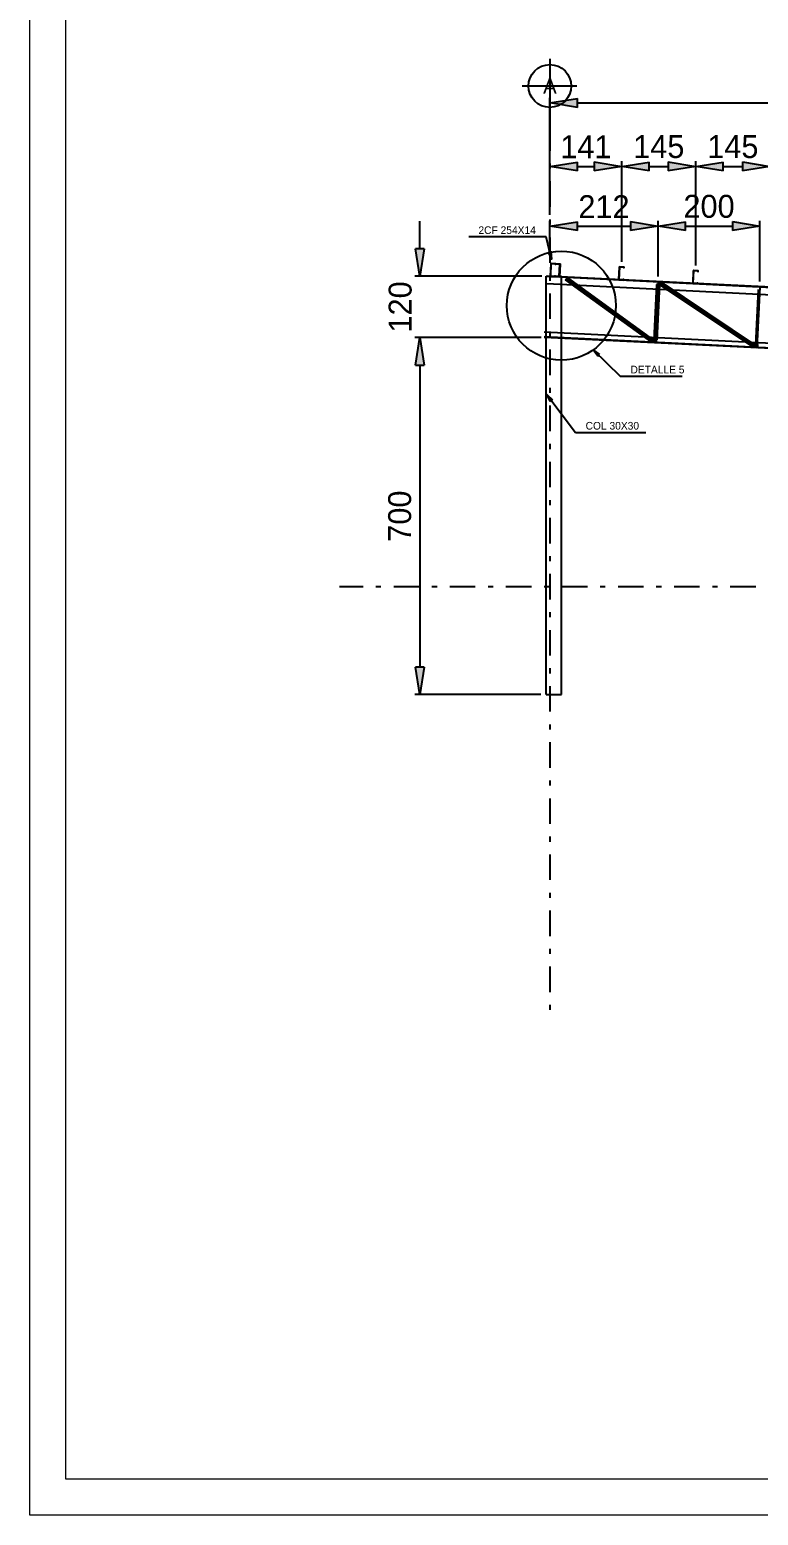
# Model space of a CAD drawing. Header units: millimetres. Extents: x 0 to 11971, y -30495 to 57.
# Drawn here: x 101.73 to 116.02, y 0 to 29.13 of the extents above; entities that cross this region are included whole.
import ezdxf
from ezdxf.enums import TextEntityAlignment as Align

# ---------------------------------------------------------------- set-up
doc = ezdxf.new("R2010")
doc.units = ezdxf.units.MM
doc.linetypes.add('DASHDOT', pattern=[1, 0.5, -0.25, 0, -0.25])
for name, color, linetype in [('6', 7, 'Continuous'), ('ACERO', 5, 'Continuous'), ('C', 11, 'Continuous'), ('EJES', 250, 'DASHDOT'), ('Muro', 242, 'Continuous')]:
    doc.layers.add(name, color=color, linetype=linetype)
doc.styles.add('LEROY', font='stylu.ttf')
doc.dimstyles.new('LEROY', dxfattribs={"dimtxt": 0.15, "dimasz": 0.18, "dimexe": 0.1, "dimexo": 0.1, "dimgap": 0.05, "dimtad": 1, "dimdec": 0, "dimlfac": 100, "dimzin": 0, "dimdsep": 46, "dimtxsty": 'LEROY', "dimblk1": 'FLECHA', "dimblk2": 'FLECHA', "dimsah": 1, "dimcen": 0.2, "dimclrd": 256, "dimclre": 256, "dimclrt": 5, "dimadec": 0, "dimazin": 0, "dimtfac": 0.5, "dimtdec": 0, "dimtix": 1, "dimtofl": 0, "dimtmove": 0, "dimatfit": 3, "dimldrblk": 'FLECHA', "dimfxl": 1, "dimtolj": 1, "dimtzin": 0, "dimarcsym": 0})
doc.dimstyles.new('LEROY_CONC', dxfattribs={"dimtxt": 0.15, "dimasz": 0.15, "dimexe": 0.08, "dimexo": 0.08, "dimgap": 0.05, "dimtad": 1, "dimdec": 0, "dimlfac": 20, "dimzin": 0, "dimdsep": 46, "dimtxsty": 'LEROY', "dimblk1": 'FLECHA', "dimblk2": 'FLECHA', "dimsah": 1, "dimcen": 0.2, "dimclrd": 256, "dimclre": 256, "dimclrt": 5, "dimadec": 0, "dimazin": 0, "dimtfac": 0.5, "dimtdec": 0, "dimtix": 1, "dimtofl": 0, "dimtmove": 0, "dimatfit": 3, "dimldrblk": 'FLECHA', "dimfxl": 1, "dimtolj": 1, "dimtzin": 0, "dimarcsym": 0})

# ---------------------------------------------------------------- blocks, each defined once
blk = doc.blocks.new('FLECHA')
at = {"linetype": 'Continuous'}
blk.add_hatch(color=5, dxfattribs=at).paths.add_polyline_path([(0, 0), (-1, 0.162), (-1, -0.157)])
at = {"color": 5, "linetype": 'Continuous'}
blk.add_line((-1, 0.162), (-1, -0.157), dxfattribs=at)
blk.add_lwpolyline([(-1, 0.162), (0, 0), (-1, -0.157)], dxfattribs=at)
blk = doc.blocks.new('*D34')
at = {"layer": 'C', "lineweight": -2, "transparency": 16777216}
for p, q in [((111.76, 23.092), (109.283, 23.092)), ((109.383, 22.552), (109.383, 16.632)), ((111.759, 16.092), (109.283, 16.092))]:
    blk.add_line(p, q, dxfattribs=at)
at = {"layer": 'Defpoints', "color": 0, "transparency": 16777216}
for p in [(111.86, 23.092), (109.383, 16.092), (111.859, 16.092)]:
    blk.add_point(p, dxfattribs=at)
at = {"layer": 'C', "lineweight": -2, "transparency": 16777216, "xscale": 0.54, "yscale": 0.54, "zscale": 0.54}
for p, rotation in [((109.383, 23.092), 90), ((109.383, 16.092), 270)]:
    blk.add_blockref('FLECHA', p, dxfattribs=dict(at, rotation=rotation))
at = {"layer": 'C', "color": 7, "transparency": 16777216, "insert": (108.99, 19.592), "char_height": 0.45, "attachment_point": 5, "rotation": 90, "style": 'LEROY'}
blk.add_mtext('\\A1;700', dxfattribs=at)
blk = doc.blocks.new('*D35')
at = {"layer": 'C', "lineweight": -2, "transparency": 16777216}
for p, q in [((109.383, 24.836), (109.383, 25.376)), ((111.779, 24.296), (109.283, 24.296)), ((111.759, 23.092), (109.283, 23.092)), ((109.383, 22.552), (109.383, 22.012))]:
    blk.add_line(p, q, dxfattribs=at)
at = {"layer": 'Defpoints', "color": 0, "transparency": 16777216}
for p in [(111.879, 24.296), (109.383, 23.092), (111.859, 23.092)]:
    blk.add_point(p, dxfattribs=at)
at = {"layer": 'C', "lineweight": -2, "transparency": 16777216, "xscale": 0.54, "yscale": 0.54, "zscale": 0.54}
for p, rotation in [((109.383, 24.296), 270), ((109.383, 23.092), 90)]:
    blk.add_blockref('FLECHA', p, dxfattribs=dict(at, rotation=rotation))
at = {"layer": 'C', "color": 7, "transparency": 16777216, "insert": (109, 23.694), "char_height": 0.45, "attachment_point": 5, "rotation": 90, "style": 'LEROY'}
blk.add_mtext('\\A1;120', dxfattribs=at)
blk = doc.blocks.new('EJE-VERT')
at = {"color": 15, "linetype": 'Continuous'}
for p, q in [((0, 2.163), (0, 0)), ((0.883, 1.28), (-0.909, 1.28))]:
    blk.add_line(p, q, dxfattribs=at)
blk.add_circle((0, 1.28), 0.7, dxfattribs=at)
at = {"color": 242, "style": 'LEROY'}
blk.add_attdef('EJE', text='', height=0.5, dxfattribs=at).set_placement((0, 1.28), align=Align.MIDDLE)
blk = doc.blocks.new('*D67')
at = {"layer": 'C', "lineweight": -2, "transparency": 16777216}
for p, q in [((111.935, 26.451), (111.935, 27.794)), ((112.475, 27.694), (131.572, 27.694)), ((132.112, 26.171), (132.112, 27.794))]:
    blk.add_line(p, q, dxfattribs=at)
at = {"layer": 'Defpoints', "color": 0, "transparency": 16777216}
for p in [(132.112, 27.694), (111.935, 26.351), (132.112, 26.071)]:
    blk.add_point(p, dxfattribs=at)
at = {"layer": 'C', "lineweight": -2, "transparency": 16777216, "xscale": 0.54, "yscale": 0.54, "zscale": 0.54, "rotation": 180}
blk.add_blockref('FLECHA', (111.935, 27.694), dxfattribs=at)
at = {"layer": 'C', "lineweight": -2, "transparency": 16777216, "xscale": 0.54, "yscale": 0.54, "zscale": 0.54}
blk.add_blockref('FLECHA', (132.112, 27.694), dxfattribs=at)
at = {"layer": 'C', "color": 7, "transparency": 16777216, "insert": (122.078, 28.078), "char_height": 0.45, "attachment_point": 5, "style": 'LEROY'}
blk.add_mtext('\\A1;2018', dxfattribs=at)
blk = doc.blocks.new('*D68')
at = {"layer": 'C', "lineweight": -2, "transparency": 16777216}
for p, q in [((111.934, 24.939), (111.934, 25.381)), ((114.057, 24.289), (114.057, 25.381)), ((112.474, 25.281), (113.517, 25.281))]:
    blk.add_line(p, q, dxfattribs=at)
at = {"layer": 'Defpoints', "color": 0, "transparency": 16777216}
for p in [(114.057, 25.281), (111.934, 24.839), (114.057, 24.189)]:
    blk.add_point(p, dxfattribs=at)
at = {"layer": 'C', "lineweight": -2, "transparency": 16777216, "xscale": 0.54, "yscale": 0.54, "zscale": 0.54, "rotation": 180}
blk.add_blockref('FLECHA', (111.934, 25.281), dxfattribs=at)
at = {"layer": 'C', "lineweight": -2, "transparency": 16777216, "xscale": 0.54, "yscale": 0.54, "zscale": 0.54}
blk.add_blockref('FLECHA', (114.057, 25.281), dxfattribs=at)
at = {"layer": 'C', "color": 7, "transparency": 16777216, "insert": (112.995, 25.66), "char_height": 0.45, "attachment_point": 5, "style": 'LEROY'}
blk.add_mtext('\\A1;212', dxfattribs=at)
blk = doc.blocks.new('*D69')
at = {"layer": 'C', "lineweight": -2, "transparency": 16777216}
for p, q in [((114.057, 24.939), (114.057, 25.381)), ((116.055, 24.19), (116.055, 25.381)), ((114.597, 25.281), (115.515, 25.281))]:
    blk.add_line(p, q, dxfattribs=at)
at = {"layer": 'Defpoints', "color": 0, "transparency": 16777216}
for p in [(116.055, 25.281), (114.057, 24.839), (116.055, 24.09)]:
    blk.add_point(p, dxfattribs=at)
at = {"layer": 'C', "lineweight": -2, "transparency": 16777216, "xscale": 0.54, "yscale": 0.54, "zscale": 0.54, "rotation": 180}
blk.add_blockref('FLECHA', (114.057, 25.281), dxfattribs=at)
at = {"layer": 'C', "lineweight": -2, "transparency": 16777216, "xscale": 0.54, "yscale": 0.54, "zscale": 0.54}
blk.add_blockref('FLECHA', (116.055, 25.281), dxfattribs=at)
at = {"layer": 'C', "color": 7, "transparency": 16777216, "insert": (115.056, 25.664), "char_height": 0.45, "attachment_point": 5, "style": 'LEROY'}
blk.add_mtext('\\A1;200', dxfattribs=at)
blk = doc.blocks.new('*D78')
at = {"layer": 'C', "lineweight": -2, "transparency": 16777216}
for p, q in [((111.934, 25.501), (111.934, 26.551)), ((113.344, 24.578), (113.344, 26.551)), ((112.474, 26.451), (112.804, 26.451))]:
    blk.add_line(p, q, dxfattribs=at)
at = {"layer": 'Defpoints', "color": 0, "transparency": 16777216}
for p in [(113.344, 26.451), (111.934, 25.401), (113.344, 24.478)]:
    blk.add_point(p, dxfattribs=at)
at = {"layer": 'C', "lineweight": -2, "transparency": 16777216, "xscale": 0.54, "yscale": 0.54, "zscale": 0.54, "rotation": 180}
blk.add_blockref('FLECHA', (111.934, 26.451), dxfattribs=at)
at = {"layer": 'C', "lineweight": -2, "transparency": 16777216, "xscale": 0.54, "yscale": 0.54, "zscale": 0.54}
blk.add_blockref('FLECHA', (113.344, 26.451), dxfattribs=at)
at = {"layer": 'C', "color": 7, "transparency": 16777216, "insert": (112.64, 26.836), "char_height": 0.45, "attachment_point": 5, "style": 'LEROY'}
blk.add_mtext('\\A1;141', dxfattribs=at)
blk = doc.blocks.new('*D79')
at = {"layer": 'C', "lineweight": -2, "transparency": 16777216}
for p, q in [((113.344, 25.501), (113.344, 26.551)), ((114.796, 24.506), (114.796, 26.551)), ((113.884, 26.451), (114.256, 26.451))]:
    blk.add_line(p, q, dxfattribs=at)
at = {"layer": 'Defpoints', "color": 0, "transparency": 16777216}
for p in [(114.796, 26.451), (113.344, 25.401), (114.796, 24.406)]:
    blk.add_point(p, dxfattribs=at)
at = {"layer": 'C', "lineweight": -2, "transparency": 16777216, "xscale": 0.54, "yscale": 0.54, "zscale": 0.54, "rotation": 180}
blk.add_blockref('FLECHA', (113.344, 26.451), dxfattribs=at)
at = {"layer": 'C', "lineweight": -2, "transparency": 16777216, "xscale": 0.54, "yscale": 0.54, "zscale": 0.54}
blk.add_blockref('FLECHA', (114.796, 26.451), dxfattribs=at)
at = {"layer": 'C', "color": 7, "transparency": 16777216, "insert": (114.07, 26.836), "char_height": 0.45, "attachment_point": 5, "style": 'LEROY'}
blk.add_mtext('\\A1;145', dxfattribs=at)
blk = doc.blocks.new('*D80')
at = {"layer": 'C', "lineweight": -2, "transparency": 16777216}
for p, q in [((114.796, 25.501), (114.796, 26.551)), ((116.249, 24.506), (116.249, 26.551)), ((115.336, 26.451), (115.709, 26.451))]:
    blk.add_line(p, q, dxfattribs=at)
at = {"layer": 'Defpoints', "color": 0, "transparency": 16777216}
for p in [(116.249, 26.451), (114.796, 25.401), (116.249, 24.406)]:
    blk.add_point(p, dxfattribs=at)
at = {"layer": 'C', "lineweight": -2, "transparency": 16777216, "xscale": 0.54, "yscale": 0.54, "zscale": 0.54, "rotation": 180}
blk.add_blockref('FLECHA', (114.796, 26.451), dxfattribs=at)
at = {"layer": 'C', "lineweight": -2, "transparency": 16777216, "xscale": 0.54, "yscale": 0.54, "zscale": 0.54}
blk.add_blockref('FLECHA', (116.249, 26.451), dxfattribs=at)
at = {"layer": 'C', "color": 7, "transparency": 16777216, "insert": (115.523, 26.836), "char_height": 0.45, "attachment_point": 5, "style": 'LEROY'}
blk.add_mtext('\\A1;145', dxfattribs=at)

msp = doc.modelspace()

# ---------------------------------------------------------------- linework, layer by layer
at = {"layer": '6', "lineweight": 0}
for points in [[(101.7307, 57.3838), (187.0905, 57.3838), (187.0905, 0), (101.7307, 0)], [(102.44, 56.6745), (186.3812, 56.6745), (186.3812, 0.7093), (102.44, 0.7093)]]:
    msp.add_lwpolyline(points, close=True, dxfattribs=at)
at = {"layer": 'ACERO'}
for p, q in [((132.4174, 23.2755), (111.8783, 24.2879)), ((132.2917, 23.2897), (111.8787, 24.2959)), ((112.2434, 24.2233), (112.2785, 24.2719)), ((113.9375, 22.9968), (112.2434, 24.2233)), ((113.998, 22.99), (112.261, 24.2476)), ((113.9726, 23.0453), (112.2785, 24.2719)), ((114.057, 24.1885), (113.998, 22.99)), ((115.9955, 22.8915), (114.057, 24.1885)), ((114.0844, 24.1341), (114.1178, 24.184)), ((115.9682, 22.9459), (114.1178, 24.184)), ((132.2842, 23.1379), (111.8712, 24.1441)), ((114.0245, 24.1371), (113.9706, 23.0444)), ((114.0844, 24.1341), (114.0245, 24.1371)), ((114.0844, 24.1341), (114.0305, 23.0414)), ((115.9348, 22.896), (114.0844, 24.1341)), ((116.022, 24.0386), (115.9682, 22.9459)), ((116.0546, 24.0901), (115.9955, 22.8915)), ((132.2218, 22.0917), (111.8196, 23.0973)), ((132.2218, 22.1017), (111.8201, 23.1073)), ((132.2268, 22.1936), (111.8246, 23.1992)), ((113.9726, 23.0453), (113.9375, 22.9968)), ((113.9706, 23.0444), (114.0305, 23.0414)), ((115.9682, 22.9459), (115.9348, 22.896)), ((115.9682, 22.9459), (116.0281, 22.943))]:
    msp.add_line(p, q, dxfattribs=at)
at = {"layer": 'C'}
msp.add_circle((112.1591, 23.7197), 1.0697, dxfattribs=at)
at = {"layer": 'EJES'}
for p, q in [((111.9341, 27.2583), (111.9341, 9.7641)), ((135.7712, 18.2048), (107.8091, 18.2048))]:
    msp.add_line(p, q, dxfattribs=at)
at = {"layer": 'Muro'}
for p, q in [((111.8591, 16.0917), (111.8591, 24.2959)), ((111.8591, 24.2959), (112.1591, 24.2959)), ((112.1591, 16.0917), (112.1591, 24.2959)), ((111.8591, 16.0917), (112.1591, 16.0917))]:
    msp.add_line(p, q, dxfattribs=at)
for points in [[(111.9552, 24.544), (111.943, 24.2951, 0.4142136), (111.9452, 24.2926), (112.0292, 24.2885, 0.4142136), (112.0318, 24.2908), (112.0325, 24.3061), (112.0306, 24.3062), (112.0299, 24.2927, -0.4142136), (112.0274, 24.2905), (111.9472, 24.2944, -0.4142136), (111.945, 24.2969), (111.957, 24.542, -0.4142136), (111.9595, 24.5443), (112.0398, 24.5404, -0.4142136), (112.042, 24.5378), (112.0414, 24.5244), (112.0433, 24.5243), (112.044, 24.5397, 0.4142136), (112.0417, 24.5422), (111.9577, 24.5463, 0.4142136)], [(112.1328, 24.5353), (112.1205, 24.2864, -0.4142136), (112.118, 24.2841), (112.034, 24.2882, -0.4142136), (112.0318, 24.2908), (112.0325, 24.3061), (112.0344, 24.306), (112.0337, 24.2926, 0.4142136), (112.036, 24.29), (112.1162, 24.2861, 0.4142136), (112.1187, 24.2884), (112.1308, 24.5335, 0.4142136), (112.1285, 24.536), (112.0483, 24.5399, 0.4142136), (112.0458, 24.5377), (112.0452, 24.5242), (112.0433, 24.5243), (112.044, 24.5397, -0.4142136), (112.0465, 24.5419), (112.1305, 24.5378, -0.4142136)], [(113.2994, 24.4778), (113.2871, 24.2289, 0.4142136), (113.2894, 24.2264), (113.3734, 24.2222, 0.4142136), (113.3759, 24.2245), (113.3767, 24.2399), (113.3748, 24.24), (113.3741, 24.2265, -0.4142136), (113.3716, 24.2242), (113.2914, 24.2282, -0.4142136), (113.2891, 24.2307), (113.3012, 24.4758, -0.4142136), (113.3037, 24.4781), (113.3839, 24.4741, -0.4142136), (113.3862, 24.4716), (113.3855, 24.4581), (113.3874, 24.458), (113.3882, 24.4734, 0.4142136), (113.3859, 24.4759), (113.3019, 24.4801, 0.4142136)], [(114.7521, 24.4062), (114.7399, 24.1573, 0.4142136), (114.7421, 24.1548), (114.8261, 24.1506, 0.4142136), (114.8287, 24.1529), (114.8294, 24.1683), (114.8275, 24.1684), (114.8268, 24.1549, -0.4142136), (114.8243, 24.1526), (114.7441, 24.1566, -0.4142136), (114.7419, 24.1591), (114.7539, 24.4042, -0.4142136), (114.7564, 24.4065), (114.8367, 24.4025, -0.4142136), (114.8389, 24.4), (114.8383, 24.3865), (114.8402, 24.3864), (114.8409, 24.4018, 0.4142136), (114.8386, 24.4043), (114.7546, 24.4084, 0.4142136)]]:
    msp.add_lwpolyline(points, format="xyb", close=True, dxfattribs=at)
for p in [(113.3314, 24.2243), (114.7841, 24.1527)]:
    msp.add_point(p, dxfattribs=at)

# ---------------------------------------------------------------- block references
at = {"layer": 'EJES', "xscale": 0.599999999999909, "yscale": 0.599999999999909, "zscale": 0.599999999999909}
msp.add_blockref('EJE-VERT', (111.9341, 27.2583), dxfattribs=at).add_auto_attribs({'EJE': 'A'})

# ---------------------------------------------------------------- texts
at = {"layer": 'C', "char_height": 0.15, "width": 2.6345, "style": 'LEROY'}
for s, insert, attachment_point in [('{\\C5;2CF 254X14}', (111.6588, 25.1985), 6), ('{\\C7;DETALLE 5}', (113.5152, 22.4647), 4), ('{\\C5;COL 30X30}', (112.6349, 21.3632), 4)]:
    msp.add_mtext(s, dxfattribs=dict(at, insert=insert, attachment_point=attachment_point))

# ---------------------------------------------------------------- dimensions: what is measured, and where the dimension line sits
at = {"layer": 'C'}
for base, p1, p2, picture, middle in [((132.1118, 27.6938), (111.935, 26.3513), (132.1118, 26.0708), '*D67', (122.0782, 27.6938)), ((113.3436, 26.4513), (111.9337, 25.4009), (113.3436, 24.478), '*D78', (112.6399, 26.4513)), ((114.7963, 26.4513), (113.3436, 25.4009), (114.7963, 24.4064), '*D79', (114.0699, 26.4513))]:
    dim = msp.add_linear_dim(base=base, p1=p1, p2=p2, dimstyle='LEROY', override={"dimtxt": 0.45, "dimasz": 0.54, "dimgap": 0.15, "dimclrt": 7, "dimfxl": 0.1}, dxfattribs=at)
    dim.commit()
    dim.dimension.update_dxf_attribs({"geometry": picture, "text_midpoint": middle, "dimtype": 160})
for base, p1, p2, picture, middle in [((116.249, 26.4513), (114.7963, 25.4009), (116.249, 24.4064), '*D80', (115.5226, 26.8364)), ((114.0571, 25.2805), (111.9337, 24.8393), (114.0571, 24.1885), '*D68', (112.9954, 25.66)), ((116.0546, 25.2805), (114.0571, 24.8393), (116.0546, 24.09), '*D69', (115.0558, 25.6636))]:
    dim = msp.add_linear_dim(base=base, p1=p1, p2=p2, dimstyle='LEROY', override={"dimtxt": 0.45, "dimasz": 0.54, "dimgap": 0.15, "dimclrt": 7, "dimfxl": 0.1}, dxfattribs=at)
    dim.commit()
    dim.dimension.update_dxf_attribs({"geometry": picture, "text_midpoint": middle})
for base, p1, p2, picture, middle in [((109.3833, 23.0917), (111.8787, 24.2959), (111.8591, 23.0917), '*D35', (109.0002, 23.6938)), ((109.3833, 16.0917), (111.8601, 23.0917), (111.8591, 16.0917), '*D34', (108.9905, 19.5917))]:
    dim = msp.add_linear_dim(base=base, p1=p1, p2=p2, angle=90, dimstyle='LEROY', override={"dimtxt": 0.45, "dimasz": 0.54, "dimgap": 0.15, "dimclrt": 7, "dimfxl": 0.1}, dxfattribs=at)
    dim.commit()
    dim.dimension.update_dxf_attribs({"geometry": picture, "text_midpoint": middle})

# ---------------------------------------------------------------- leaders
at = {"layer": 'C', "annotation_type": 0, "has_hookline": 1}
for points, hookline_direction, text_width in [([(111.9661, 24.6338), (111.8588, 25.0695), (111.7088, 25.0695)], 1, 1.3133), ([(112.7841, 22.8516), (113.3152, 22.3364), (113.4652, 22.3364)], 0, 1.0164), ([(111.8732, 21.9761), (112.4349, 21.2348), (112.5849, 21.2348)], 0, 1.1827)]:
    msp.add_leader(points, dimstyle='LEROY_CONC', dxfattribs=dict(at, hookline_direction=hookline_direction, text_width=text_width))

doc.saveas('drawing.dxf')
